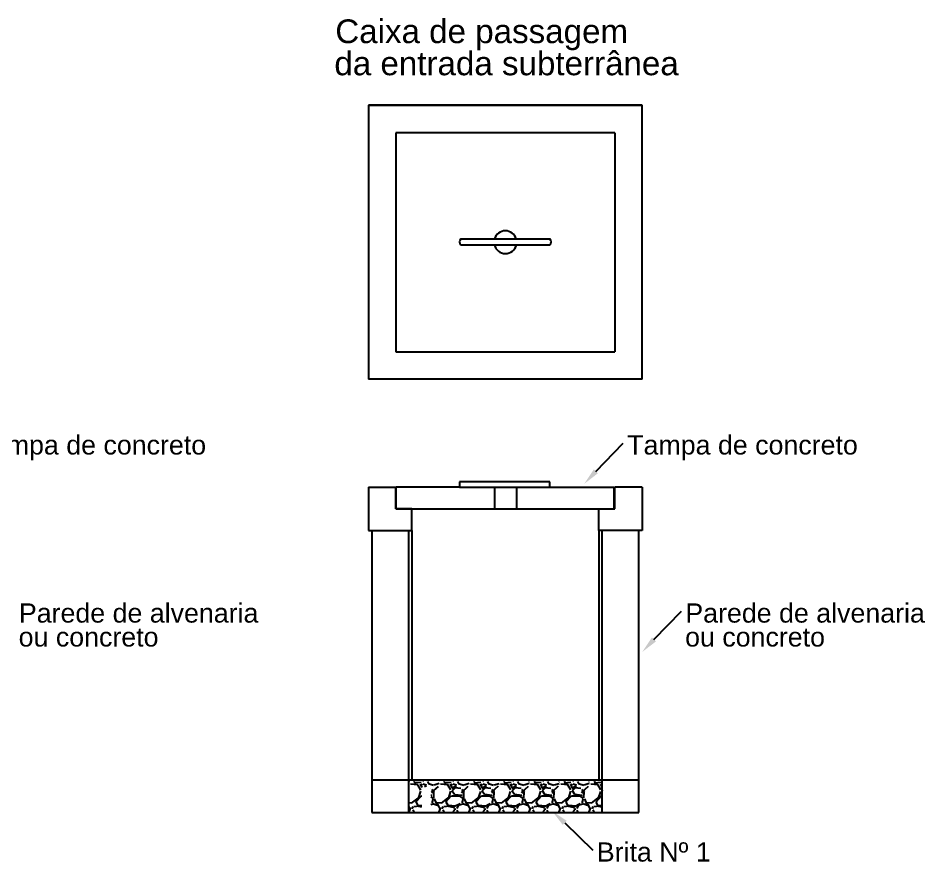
# Model space of a CAD drawing. Header units: millimetres. Extents: x 2991 to 3503, y 2795 to 2987.
# Drawn here: x 3418.7 to 3502.6, y 2908.8 to 2986.8 of the extents above; entities that cross this region are included whole.
import ezdxf

# ---------------------------------------------------------------- set-up
doc = ezdxf.new("R2010")
doc.units = ezdxf.units.MM
doc.linetypes.add('DASHED', pattern=[19.05, 12.7, -6.35])
for name, color, linetype in [('CISM_59_ELET_CAIXA DE PASSAGEM_INSTALAR', 10, 'Continuous'), ('CISM_78_CX_ENT_PRINC', 10, 'Continuous'), ('PTF', 1, 'Continuous')]:
    doc.layers.add(name, color=color, linetype=linetype)
doc.styles.get("Standard").update_dxf_attribs({"font": ''})
doc.styles.get('Standard').set_extended_font_data('Arial')

msp = doc.modelspace()

# ---------------------------------------------------------------- hatches: boundary and pattern name
h = msp.add_hatch()
h.set_pattern_fill('GRAVEL', color=6, scale=0.109285, style=0)
h.set_pattern_definition([(228.0128, (4344.57518, 2808.1348), (-22.20665537, -24.98249676), [0.3734485, -36.971536]), (184.9697, (4344.32535, 2807.85722), (33.310008636, 2.775809974), [0.6408505, -63.444098]), (132.5104, (4343.68691, 2807.8017), (27.75827543, -30.534155016), [0.451872, -44.735335]), (267.2737, (4342.60434, 2807.10775), (2.77581751, 55.51657339), [0.583585, -57.774849]), (292.8337, (4342.57658, 2806.52482), (-13.879187217, 33.309973691), [0.5722515, -56.652933]), (357.2737, (4342.79865, 2805.99741), (-55.51657339, 2.77581751), [0.583585, -57.774849]), (37.6942, (4343.38157, 2805.96966), (-36.085807113, -27.758270881), [0.7717615, -76.4042716]), (72.2553, (4343.99225, 2806.44155), (19.430845806, 61.06826809), [0.7286225, -72.133647]), (121.4296, (4344.21432, 2807.1355), (-22.206642223, 36.085741869), [0.585561, -57.9705776]), (175.2364, (4343.90898, 2807.63515), (30.534101205, -2.77580351), [0.668508, -32.756865]), (222.3974, (4343.24278, 2807.69067), (-33.309955755, -30.534085465), [0.864527, -85.588224]), (138.8141, (4345.3524, 2807.08), (-19.43079456, 16.65495176), [0.295074, -29.212437]), (171.4692, (4345.13034, 2807.2743), (36.08572923, -5.551673114), [0.5613755, -55.576261]), (225, (4344.5752, 2807.3576), (-6e-16, -2.7758277), [0.39256, -3.533052]), (203.1986, (4344.38087, 2807.69067), (13.87919462, 5.55168347), [0.211401, -20.928662]), (291.8014, (4344.18656, 2807.6074), (-2.7758315, 8.32749405), [0.298966, -14.649386]), (30.9638, (4344.2976, 2807.3298), (8.3274799, 5.55166345), [0.4855735, -15.7001576]), (161.5651, (4344.714, 2807.5796), (5.5516617, -2.7758254), [0.351117, -8.426828]), (16.3895, (4342.57658, 2807.6074), (27.758310942, 8.327471366), [0.491877, -48.695919]), (70.3462, (4343.04847, 2807.74619), (-11.10328731, -30.53408201), [0.412658, -40.852998]), (293.1986, (4344.71397, 2808.1348), (-5.55168347, 13.87919462), [0.4228, -20.717306]), (343.6105, (4344.88052, 2807.74619), (-27.758310942, 8.327471366), [0.491877, -48.695919]), (339.444, (4342.57658, 2805.88638), (-13.87916504, 5.55165239), [0.4743335, -23.242327]), (294.7751, (4343.02071, 2805.71983), (-13.87911547, 30.53411101), [0.397438, -39.3464005]), (66.8014, (4344.74173, 2805.35897), (5.55168347, 13.87919462), [0.4228, -20.717306]), (17.354, (4344.90828, 2805.74759), (-36.085786262, -11.103301504), [0.465315, -46.066094]), (69.444, (4343.38157, 2805.35897), (-5.55165239, -13.87916504), [0.237167, -23.479584]), (101.3099, (4344.5752, 2805.359), (-2.77581586, 11.1032827), [0.14154, -14.012475]), (165.9638, (4344.5474, 2805.49777), (8.32749454, -2.77582476), [0.5722515, -10.872782]), (186.009, (4343.99225, 2805.63656), (27.758254694, 2.77582308), [0.530322, -52.5018655]), (303.6901, (4344.2976, 2807.08), (-2.7758305, 5.5516538), [0.400336, -9.608064]), (353.1572, (4344.51966, 2806.74689), (47.18912208, -5.55168399), [0.6989375, -69.194655]), (60.9454, (4345.21362, 2806.66361), (-11.10329242, -19.43076061), [0.285788, -28.293135]), (90, (4345.3524, 2806.9134), (-2.7758296, 2.7758296), [0.16655, -2.60928]), (120.2564, (4343.93674, 2805.71983), (11.10329472, -19.43079714), [0.385629, -38.177383]), (48.0128, (4343.74243, 2806.05293), (22.20665537, 24.98249676), [0.746898, -36.598111]), (0, (4344.242, 2806.608), (2.7758296, 2.7758296), [0.721716, -2.054114]), (325.3048, (4344.9638, 2806.6081), (-27.75824753, 19.430808786), [0.438898, -43.450803]), (254.0546, (4345.32465, 2806.35827), (-2.77583664, -11.1033447), [0.404166, -19.8042325]), (207.646, (4345.21362, 2805.96966), (-52.740743166, -27.758313085), [0.658052, -65.147299]), (175.4261, (4344.63069, 2805.66432), (-36.085792626, 2.775816133), [0.696175, -68.921225]), (175.4261, (4344.63069, 2805.66432), (-36.085792626, 2.775816133), [0.696175, -68.921225])])
edge = h.paths.add_edge_path()
edge.add_line((3472.714, 2916.217), (3457.336, 2916.217))
edge.add_line((3457.336, 2916.217), (3457.035, 2915.658))
edge.add_arc((3457.476, 2915.369), 0.527, 146.72159, 180)
edge.add_line((3456.949, 2915.369), (3457.435, 2915.369))
edge.add_arc((3457.455, 2914.843), 0.527, 87.7678, 92.2322, ccw=False)
edge.add_line((3457.476, 2915.369), (3456.864, 2915.369))
edge.add_line((3456.864, 2915.369), (3456.864, 2913.412))
edge.add_line((3456.864, 2913.412), (3472.714, 2913.412))
edge.add_line((3472.714, 2913.412), (3472.714, 2916.217))
edge = h.paths.add_edge_path()
edge.add_line((3456.045, 2915.745), (3456.864, 2915.745))
edge.add_line((3456.864, 2915.745), (3456.864, 2915.369))
edge.add_line((3456.864, 2915.369), (3456.949, 2915.369))
edge.add_arc((3457.476, 2915.369), 0.527, 146.72159, 180, ccw=False)
edge.add_line((3457.035, 2915.658), (3457.336, 2916.217))
edge.add_line((3457.336, 2916.217), (3454.831, 2916.217))
edge.add_line((3454.831, 2916.217), (3454.831, 2913.412))
edge.add_line((3454.831, 2913.412), (3456.045, 2913.412))
edge.add_line((3456.045, 2913.412), (3456.045, 2915.745))

# ---------------------------------------------------------------- linework, layer by layer
for p, q in [((3472.133, 2944.875), (3474.667, 2947.481)), ((3477.505, 2929.338), (3480.039, 2931.944)), ((3469.249, 2912.389), (3471.855, 2909.854))]:
    msp.add_line(p, q)
at = {"color": 3, "linetype": 'ByBlock', "ltscale": 0.5}
for p, q in [((3453.642, 2941.406), (3453.642, 2943.406)), ((3467.889, 2943.906), (3459.524, 2943.906)), ((3459.524, 2943.906), (3459.524, 2943.406)), ((3459.524, 2943.406), (3462.747, 2943.406)), ((3462.747, 2943.406), (3467.889, 2943.406)), ((3462.747, 2943.406), (3462.747, 2941.406)), ((3464.779, 2943.406), (3464.779, 2941.406)), ((3467.889, 2943.406), (3467.889, 2943.906)), ((3473.884, 2941.406), (3473.884, 2943.406)), ((3455.112, 2941.406), (3453.642, 2941.406)), ((3453.642, 2941.406), (3453.66, 2941.406)), ((3455.112, 2939.406), (3455.112, 2941.406)), ((3472.414, 2939.406), (3472.414, 2941.406)), ((3472.414, 2941.406), (3473.884, 2941.406)), ((3451.112, 2939.406), (3455.112, 2939.406)), ((3451.412, 2939.406), (3451.412, 2913.355)), ((3454.812, 2939.406), (3454.812, 2913.355)), ((3476.414, 2939.406), (3472.414, 2939.406)), ((3472.714, 2913.355), (3472.714, 2939.406)), ((3476.114, 2913.355), (3476.114, 2939.406)), ((3451.412, 2913.355), (3476.114, 2913.355))]:
    msp.add_line(p, q, dxfattribs=at)
at = {"color": 1, "linetype": 'ByBlock', "ltscale": 0.5}
for p, q in [((3453.66, 2941.406), (3453.66, 2943.406)), ((3459.524, 2943.406), (3453.66, 2943.406)), ((3467.889, 2943.406), (3473.822, 2943.406)), ((3473.822, 2941.406), (3473.822, 2943.406)), ((3453.642, 2941.406), (3473.822, 2941.406)), ((3455.112, 2939.406), (3455.112, 2916.355)), ((3472.414, 2939.406), (3472.414, 2916.355)), ((3451.412, 2916.355), (3476.114, 2916.355))]:
    msp.add_line(p, q, dxfattribs=at)
for points in [[(3471.941, 2945.054), (3472.324, 2944.696), (3471.057, 2943.724)], [(3477.313, 2929.517), (3477.697, 2929.159), (3476.429, 2928.187)], [(3469.428, 2912.581), (3469.07, 2912.197), (3468.098, 2913.464)]]:
    msp.add_solid(points)
at = {"layer": 'CISM_59_ELET_CAIXA DE PASSAGEM_INSTALAR', "color": 3, "linetype": 'ByBlock', "ltscale": 10}
msp.add_line((3451.112, 2978.708), (3451.112, 2953.406), dxfattribs=at)
at = {"layer": 'CISM_78_CX_ENT_PRINC', "linetype": 'ByBlock', "ltscale": 0.05}
msp.add_line((3451.112, 2978.708), (3476.414, 2978.708), dxfattribs=at)
at = {"layer": 'CISM_78_CX_ENT_PRINC', "color": 3, "linetype": 'ByBlock', "ltscale": 0.05}
for p, q in [((3476.414, 2978.708), (3451.112, 2978.708)), ((3476.414, 2953.406), (3476.414, 2978.708)), ((3473.884, 2976.178), (3453.642, 2976.178)), ((3453.642, 2976.178), (3453.642, 2955.936)), ((3473.884, 2976.178), (3473.884, 2955.936)), ((3459.638, 2966.355), (3467.889, 2966.355)), ((3459.638, 2965.804), (3467.889, 2965.804)), ((3453.642, 2955.936), (3473.884, 2955.936)), ((3476.414, 2953.406), (3451.112, 2953.406))]:
    msp.add_line(p, q, dxfattribs=at)
for centre, radius, start, end in [((3463.763, 2966.057), 1.047, 16.50276, 163.49724), ((3459.913, 2966.079), 0.389, 135, 225), ((3467.614, 2966.079), 0.389, 315, 45), ((3463.763, 2966.057), 1.047, 193.97708, 346.02292)]:
    msp.add_arc(centre, radius, start, end, dxfattribs=at)
at = {"layer": 'PTF', "color": 3, "linetype": 'DASHED', "ltscale": 0.5}
for p, q in [((3451.112, 2943.406), (3453.642, 2943.406)), ((3451.112, 2943.406), (3451.112, 2939.406)), ((3476.414, 2943.406), (3473.884, 2943.406)), ((3476.414, 2943.406), (3476.414, 2939.406))]:
    msp.add_line(p, q, dxfattribs=at)

# ---------------------------------------------------------------- texts
for s, height, p in [('Caixa de passagem', 2.19327, (3448.032, 2984.454)), ('da entrada subterrânea', 2.19327, (3447.947, 2981.487)), ('Tampa de concreto', 1.77203, (3414.761, 2946.431)), ('Tampa de concreto', 1.77203, (3475.031, 2946.431)), ('Parede de alvenaria', 1.77203, (3418.769, 2930.894)), ('Parede de alvenaria', 1.77203, (3480.403, 2930.894)), ('ou concreto', 1.77203, (3418.749, 2928.681)), ('ou concreto', 1.77203, (3480.384, 2928.681)), ('Brita Nº 1', 1.772, (3472.218, 2908.805))]:
    msp.add_text(s, height=height).set_placement(p)

doc.saveas('drawing.dxf')
